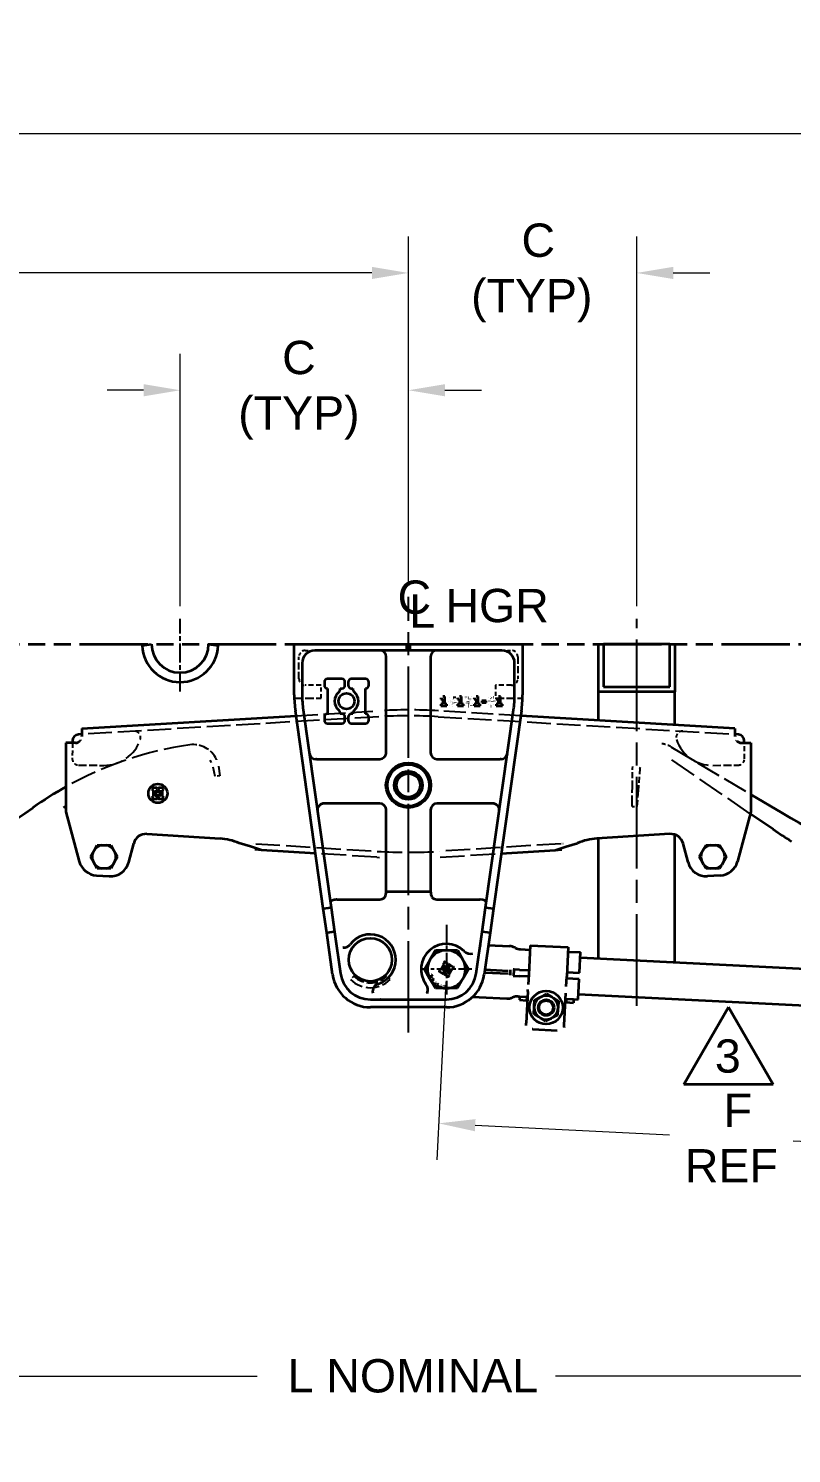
# Model space of a CAD drawing. Header units: inches. Extents: x 0 to 267, y 0 to 172.
# Drawn here: x 119.5 to 149.6, y 46.6 to 102.7 of the extents above; entities that cross this region are included whole.
import ezdxf
from ezdxf.enums import TextEntityAlignment as Align

# ---------------------------------------------------------------- set-up
doc = ezdxf.new("R2010")
doc.units = ezdxf.units.IN
doc.header["$LTSCALE"] = 8
doc.header["$MEASUREMENT"] = 0
for name, pattern in [('CHAIN', [0.7087, 0.4724, -0.0591, 0.1181, -0.0591]), ('DASHED', [0.2067, 0.1654, -0.0413]), ('DOUBLE_DASH_CHAIN', [1.2403, 0.6614, -0.0827, 0.1654, -0.0827, 0.1654, -0.0827])]:
    doc.linetypes.add(name, pattern=pattern)
for name, color, linetype, lineweight in [('Center Mark(Hutchens)', 7, 'Continuous', 25), ('Centerline(Hutchens)', 7, 'Continuous', 25), ('Dimensions(Hutchens)', 7, 'Continuous', 25), ('Hidden Edges(Hutchens)', 7, 'DASHED', 25), ('Phantom Lines(Hutchens)', 7, 'DOUBLE_DASH_CHAIN', 70), ('Sketch Geometry(Hutchens)', 7, 'Continuous', 35), ('Symbols(Hutchens)', 7, 'Continuous', 25), ('Visible Edges(Hutchens)', 7, 'Continuous', 35)]:
    doc.layers.add(name, color=color, linetype=linetype, lineweight=lineweight)
doc.styles.add('Hutchens .164', font='ARIAL.TTF')
doc.dimstyles.new('HUTCHENS STD DIM X.XX', dxfattribs={"dimscale": 8, "dimtxt": 0.164, "dimasz": 0.18, "dimexe": 0.18, "dimexo": 0.0625, "dimgap": 0.09, "dimtad": 0, "dimtih": 1, "dimtoh": 1, "dimrnd": 1e-08, "dimzin": 4, "dimdsep": 46, "dimtxsty": 'Hutchens .164', "dimcen": 0.09, "dimclrd": 211, "dimclre": 211, "dimclrt": 7, "dimadec": 0, "dimazin": 1, "dimtfac": 0.762195, "dimtofl": 0, "dimtmove": 0, "dimatfit": 3, "dimfxl": 0, "dimtolj": 1, "dimtzin": 0, "dimlwd": 9, "dimlwe": 9, "dimarcsym": 0})

# ---------------------------------------------------------------- blocks, each defined once
blk = doc.blocks.new('*D31')
at = {"layer": 'Defpoints', "color": 0, "linetype": 'Continuous'}
for p in [(104.44, 62.78), (164.437, 62.749), (164.437, 49.609)]:
    blk.add_point(p, dxfattribs=at)
at = {"layer": 'Dimensions(Hutchens)', "color": 211, "linetype": 'Continuous', "lineweight": 9}
for p, q in [((104.44, 62.28), (104.44, 48.169)), ((164.437, 62.249), (164.437, 48.169)), ((105.88, 49.609), (128.556, 49.609)), ((162.997, 49.609), (140.319, 49.609))]:
    blk.add_line(p, q, dxfattribs=at)
at = {"layer": 'Dimensions(Hutchens)', "color": 211, "linetype": 'Continuous'}
for points in [[(105.88, 49.849), (105.88, 49.369), (104.44, 49.609)], [(162.997, 49.849), (162.997, 49.369), (164.437, 49.609)]]:
    blk.add_solid(points, dxfattribs=at)
at = {"layer": 'Dimensions(Hutchens)', "color": 7, "linetype": 'Continuous', "lineweight": 9, "insert": (134.438, 49.609), "char_height": 1.312, "attachment_point": 5, "style": 'Hutchens .164'}
blk.add_mtext('\\A1; L NOMINAL', dxfattribs=at)
blk = doc.blocks.new('*D37')
at = {"layer": 'Defpoints', "color": 0, "linetype": 'Continuous'}
for p in [(134.516, 93.073), (74.516, 80.777), (134.516, 80.311)]:
    blk.add_point(p, dxfattribs=at)
at = {"layer": 'Dimensions(Hutchens)', "color": 211, "linetype": 'Continuous', "lineweight": 9}
for p, q in [((74.516, 81.277), (74.516, 94.513)), ((134.516, 80.811), (134.516, 94.513)), ((75.956, 93.073), (102.979, 93.073)), ((133.076, 93.073), (106.053, 93.073))]:
    blk.add_line(p, q, dxfattribs=at)
at = {"layer": 'Dimensions(Hutchens)', "color": 211, "linetype": 'Continuous'}
for points in [[(75.956, 93.313), (75.956, 92.833), (74.516, 93.073)], [(133.076, 93.313), (133.076, 92.833), (134.516, 93.073)]]:
    blk.add_solid(points, dxfattribs=at)
at = {"layer": 'Dimensions(Hutchens)', "color": 7, "linetype": 'Continuous', "lineweight": 9, "insert": (104.516, 93.073), "char_height": 1.312, "attachment_point": 5, "style": 'Hutchens .164'}
blk.add_mtext('\\A1; B', dxfattribs=at)
blk = doc.blocks.new('*D38')
at = {"layer": 'Defpoints', "color": 0, "linetype": 'Continuous'}
for p in [(143.516, 93.073), (134.516, 80.311), (143.516, 79.449)]:
    blk.add_point(p, dxfattribs=at)
at = {"layer": 'Dimensions(Hutchens)', "color": 211, "linetype": 'Continuous', "lineweight": 9}
for p, q in [((134.516, 80.811), (134.516, 94.513)), ((143.516, 79.949), (143.516, 94.513)), ((133.076, 93.073), (131.636, 93.073)), ((144.956, 93.073), (146.396, 93.073))]:
    blk.add_line(p, q, dxfattribs=at)
at = {"layer": 'Dimensions(Hutchens)', "color": 211, "linetype": 'Continuous'}
for points in [[(133.076, 93.313), (133.076, 92.833), (134.516, 93.073)], [(144.956, 93.313), (144.956, 92.833), (143.516, 93.073)]]:
    blk.add_solid(points, dxfattribs=at)
at = {"layer": 'Dimensions(Hutchens)', "color": 7, "linetype": 'Continuous', "lineweight": 9, "insert": (139.381, 93.073), "char_height": 1.312, "attachment_point": 5, "style": 'Hutchens .164'}
blk.add_mtext('\\A1; C\\P(TYP)', dxfattribs=at)
blk = doc.blocks.new('*D39')
at = {"layer": 'Defpoints', "color": 0, "linetype": 'Continuous'}
for p in [(189.954, 98.557), (189.954, 85.178), (18.954, 69.53)]:
    blk.add_point(p, dxfattribs=at)
at = {"layer": 'Dimensions(Hutchens)', "color": 211, "linetype": 'Continuous', "lineweight": 9}
for p, q in [((18.954, 70.03), (18.954, 99.997)), ((189.954, 85.678), (189.954, 99.997)), ((20.394, 98.557), (94.871, 98.557)), ((188.514, 98.557), (114.037, 98.557))]:
    blk.add_line(p, q, dxfattribs=at)
at = {"layer": 'Dimensions(Hutchens)', "color": 211, "linetype": 'Continuous'}
for points in [[(20.394, 98.797), (20.394, 98.317), (18.954, 98.557)], [(188.514, 98.797), (188.514, 98.317), (189.954, 98.557)]]:
    blk.add_solid(points, dxfattribs=at)
at = {"layer": 'Dimensions(Hutchens)', "color": 7, "linetype": 'Continuous', "lineweight": 9, "insert": (104.454, 98.557), "char_height": 1.312, "attachment_point": 5, "style": 'Hutchens .164'}
blk.add_mtext('\\A1; E REC CLEARANCE', dxfattribs=at)
blk = doc.blocks.new('*D41')
at = {"layer": 'Defpoints', "color": 0, "linetype": 'Continuous'}
for p in [(136.016, 65.637), (159.089, 64.482), (158.785, 58.409)]:
    blk.add_point(p, dxfattribs=at)
at = {"layer": 'Dimensions(Hutchens)', "color": 211, "linetype": 'Continuous', "lineweight": 9}
for p, q in [((135.991, 65.138), (135.64, 58.126)), ((159.064, 63.982), (158.713, 56.971)), ((137.151, 59.493), (144.81, 59.109)), ((157.347, 58.481), (149.687, 58.865))]:
    blk.add_line(p, q, dxfattribs=at)
at = {"layer": 'Dimensions(Hutchens)', "color": 211, "linetype": 'Continuous'}
for points in [[(137.163, 59.732), (137.139, 59.253), (135.712, 59.565)], [(157.359, 58.721), (157.335, 58.242), (158.785, 58.409)]]:
    blk.add_solid(points, dxfattribs=at)
at = {"layer": 'Dimensions(Hutchens)', "color": 7, "linetype": 'Continuous', "lineweight": 9, "insert": (147.249, 58.987), "char_height": 1.312, "attachment_point": 5, "style": 'Hutchens .164'}
blk.add_mtext('\\A1; F\\PREF', dxfattribs=at)
blk = doc.blocks.new('CL HGR')
at = {"layer": 'Symbols(Hutchens)', "color": 7, "char_height": 0.164, "attachment_point": 5, "style": 'Hutchens .164'}
for s, insert in [('C', (0.0294, -0.0028)), ('L', (0.068, -0.0698)), ('HGR', (0.4373, -0.044))]:
    blk.add_mtext(s, dxfattribs=dict(at, insert=insert))
blk = doc.blocks.new('FLAG')
at = {"layer": 'Sketch Geometry(Hutchens)'}
for p, q in [((-0.22, -0.1905), (0, 0.1905)), ((0, 0.1905), (0.22, -0.1905)), ((0.22, -0.1905), (-0.22, -0.1905))]:
    blk.add_line(p, q, dxfattribs=at)
at = {"layer": 'Symbols(Hutchens)', "color": 7, "style": 'Hutchens .164'}
blk.add_attdef('NO:', text='', height=0.164, dxfattribs=at).set_placement((-0.0034, -0.0497), align=Align.MIDDLE_CENTER)
blk = doc.blocks.new('*D59')
at = {"layer": 'Defpoints', "color": 0, "linetype": 'Continuous'}
for p in [(134.516, 88.451), (134.516, 80.311), (125.516, 79.449)]:
    blk.add_point(p, dxfattribs=at)
at = {"layer": 'Dimensions(Hutchens)', "color": 211, "linetype": 'Continuous', "lineweight": 9}
for p, q in [((125.516, 79.949), (125.516, 89.891)), ((134.516, 80.811), (134.516, 89.891)), ((124.076, 88.451), (122.636, 88.451)), ((135.956, 88.451), (137.396, 88.451))]:
    blk.add_line(p, q, dxfattribs=at)
at = {"layer": 'Dimensions(Hutchens)', "color": 211, "linetype": 'Continuous'}
for points in [[(124.076, 88.691), (124.076, 88.211), (125.516, 88.451)], [(135.956, 88.691), (135.956, 88.211), (134.516, 88.451)]]:
    blk.add_solid(points, dxfattribs=at)
at = {"layer": 'Dimensions(Hutchens)', "color": 7, "linetype": 'Continuous', "lineweight": 9, "insert": (130.2, 88.451), "char_height": 1.312, "attachment_point": 5, "style": 'Hutchens .164'}
blk.add_mtext('\\A1;C\\P(TYP)', dxfattribs=at)

msp = doc.modelspace()

# ---------------------------------------------------------------- linework, layer by layer
at = {"layer": 'Center Mark(Hutchens)', "linetype": 'CHAIN', "ltscale": 0.190971}
msp.add_line((136.0163, 67.3886), (136.0163, 64.637), dxfattribs=at)
at = {"layer": 'Center Mark(Hutchens)', "linetype": 'CHAIN', "ltscale": 0.138781}
msp.add_line((137.0163, 65.637), (135.0163, 65.637), dxfattribs=at)
at = {"layer": 'Centerline(Hutchens)', "linetype": 'CHAIN', "ltscale": 0.954115}
for p, q in [((134.5163, 63.1423), (134.5163, 80.3113)), ((143.5163, 64.1995), (143.5163, 79.4495))]:
    msp.add_line(p, q, dxfattribs=at)
at = {"layer": 'Centerline(Hutchens)', "linetype": 'CHAIN', "ltscale": 0.199116}
msp.add_line((125.5163, 76.5806), (125.5163, 79.4495), dxfattribs=at)
at = {"layer": 'Hidden Edges(Hutchens)', "ltscale": 0.089183}
for p, q in [((130.4538, 78.1995), (130.8288, 78.1995)), ((138.2038, 78.1995), (138.5788, 78.1995))]:
    msp.add_line(p, q, dxfattribs=at)
at = {"layer": 'Hidden Edges(Hutchens)', "ltscale": 0.208226}
for p, q in [((130.2038, 77.0745), (130.2038, 77.9495)), ((138.8288, 77.9495), (138.8288, 77.0745))]:
    msp.add_line(p, q, dxfattribs=at)
at = {"layer": 'Hidden Edges(Hutchens)', "ltscale": 0.148704}
for p, q in [((131.0788, 76.8245), (130.4538, 76.8245)), ((138.5788, 76.8245), (137.9538, 76.8245))]:
    msp.add_line(p, q, dxfattribs=at)
at = {"layer": 'Hidden Edges(Hutchens)', "ltscale": 0.118944}
for p, q in [((131.0788, 76.3245), (131.0788, 76.8245)), ((137.9538, 76.8245), (137.9538, 76.3245))]:
    msp.add_line(p, q, dxfattribs=at)
at = {"layer": 'Hidden Edges(Hutchens)', "ltscale": 0.252454}
for p, q in [((130.0181, 76.3245), (131.0788, 76.3245)), ((137.9538, 76.3245), (139.0146, 76.3245))]:
    msp.add_line(p, q, dxfattribs=at)
at = {"layer": 'Hidden Edges(Hutchens)', "ltscale": 0.65508}
for p, q in [((130.0877, 75.6281), (133.3317, 75.8206)), ((138.945, 75.6281), (135.7009, 75.8206))]:
    msp.add_line(p, q, dxfattribs=at)
at = {"layer": 'Hidden Edges(Hutchens)', "ltscale": 0.70821}
for p, q in [((133.3455, 75.589), (121.6551, 74.8954)), ((135.6872, 75.589), (147.3776, 74.8954))]:
    msp.add_line(p, q, dxfattribs=at)
at = {"layer": 'Hidden Edges(Hutchens)', "ltscale": 0.055136}
for p, q in [((121.6413, 75.127), (121.6551, 74.8954)), ((147.3913, 75.127), (147.3776, 74.8954))]:
    msp.add_line(p, q, dxfattribs=at)
at = {"layer": 'Hidden Edges(Hutchens)', "ltscale": 0.00118}
for p, q in [((121.6551, 74.8954), (121.6551, 74.8953)), ((147.3776, 74.8954), (147.3776, 74.8953))]:
    msp.add_line(p, q, dxfattribs=at)
at = {"layer": 'Hidden Edges(Hutchens)', "ltscale": 0.148443}
for p, q in [((121.2729, 74.557), (121.2663, 73.9331)), ((147.7663, 73.9331), (147.7598, 74.557))]:
    msp.add_line(p, q, dxfattribs=at)
at = {"layer": 'Hidden Edges(Hutchens)', "ltscale": 0.738316}
msp.add_line((144.8675, 74.3969), (148.0163, 72.5262), dxfattribs=at)
at = {"layer": 'Hidden Edges(Hutchens)', "ltscale": 0.237987}
for p, q in [((121.5137, 73.6805), (122.5136, 73.6699)), ((146.5191, 73.6699), (147.519, 73.6805))]:
    msp.add_line(p, q, dxfattribs=at)
at = {"layer": 'Hidden Edges(Hutchens)', "ltscale": 0.001489}
msp.add_line((126.8173, 73.6012), (126.8163, 73.605), dxfattribs=at)
at = {"layer": 'Hidden Edges(Hutchens)', "ltscale": 0.298367}
msp.add_line((126.8953, 73.2285), (126.8173, 73.6012), dxfattribs=at)
at = {"layer": 'Hidden Edges(Hutchens)', "ltscale": 0.299877}
msp.add_line((127.0292, 73.6354), (127.0834, 73.2553), dxfattribs=at)
at = {"layer": 'Hidden Edges(Hutchens)', "ltscale": 0.811516}
msp.add_line((147.9957, 71.7675), (144.6742, 74.0421), dxfattribs=at)
at = {"layer": 'Hidden Edges(Hutchens)', "ltscale": 0.045142}
msp.add_line((127.0834, 73.2553), (126.8953, 73.2285), dxfattribs=at)
at = {"layer": 'Hidden Edges(Hutchens)', "ltscale": 0.174616}
msp.add_line((143.3454, 72.8368), (143.3568, 73.5532), dxfattribs=at)
at = {"layer": 'Hidden Edges(Hutchens)', "ltscale": 0.174961}
msp.add_line((143.6438, 73.5486), (143.586, 72.833), dxfattribs=at)
at = {"layer": 'Hidden Edges(Hutchens)'}
msp.add_line((143.6438, 73.5486), (143.6438, 73.5486), dxfattribs=at)
at = {"layer": 'Hidden Edges(Hutchens)', "ltscale": 0.321944}
msp.add_line((143.3329, 72.0533), (143.3454, 72.8368), dxfattribs=at)
at = {"layer": 'Hidden Edges(Hutchens)', "ltscale": 0.322228}
msp.add_line((143.586, 72.833), (143.5229, 72.0503), dxfattribs=at)
at = {"layer": 'Hidden Edges(Hutchens)', "ltscale": 0.045137}
msp.add_line((143.3329, 72.0533), (143.5229, 72.0503), dxfattribs=at)
at = {"layer": 'Hidden Edges(Hutchens)', "ltscale": 0.725128}
for p, q in [((128.4963, 70.5817), (133.2832, 70.2825)), ((140.5364, 70.5817), (135.7494, 70.2825))]:
    msp.add_line(p, q, dxfattribs=at)
at = {"layer": 'Hidden Edges(Hutchens)', "ltscale": 0.731121}
for p, q in [((133.2688, 70.0509), (130.8555, 70.2018)), ((135.7639, 70.0509), (138.1772, 70.2018))]:
    msp.add_line(p, q, dxfattribs=at)
at = {"layer": 'Hidden Edges(Hutchens)', "ltscale": 0.044541}
for p, q in [((132.37, 65.3656), (132.2374, 65.2331)), ((133.7953, 65.2331), (133.6627, 65.3656))]:
    msp.add_line(p, q, dxfattribs=at)
at = {"layer": 'Hidden Edges(Hutchens)', "ltscale": 0.769791, "flags": 128}
msp.add_lwpolyline([(126.7502, 73.7887), (126.6983, 73.8757)], dxfattribs=at)
at = {"layer": 'Hidden Edges(Hutchens)', "ltscale": 0.089693, "flags": 128}
msp.add_lwpolyline([(126.7502, 73.7887), (126.7533, 73.7827)], dxfattribs=at)
at = {"layer": 'Hidden Edges(Hutchens)', "ltscale": 0.101731, "flags": 128}
msp.add_lwpolyline([(126.9502, 73.904), (126.9554, 73.8924)], dxfattribs=at)
at = {"layer": 'Hidden Edges(Hutchens)', "ltscale": 0.401905, "flags": 128}
msp.add_lwpolyline([(143.3568, 73.5532), (143.3603, 73.6217)], dxfattribs=at)
at = {"layer": 'Hidden Edges(Hutchens)', "ltscale": 0.31875, "flags": 128}
msp.add_lwpolyline([(143.6438, 73.5486), (143.6603, 73.5995)], dxfattribs=at)
at = {"layer": 'Hidden Edges(Hutchens)', "ltscale": 0.145222, "flags": 128}
for points in [[(127.8468, 70.6067), (127.8573, 70.6022)], [(141.1859, 70.6067), (141.1754, 70.6022)]]:
    msp.add_lwpolyline(points, dxfattribs=at)
at = {"layer": 'Hidden Edges(Hutchens)', "ltscale": 0.026705, "flags": 128}
for points in [[(128.4212, 70.5785), (128.4251, 70.5788)], [(140.6115, 70.5785), (140.6076, 70.5788)]]:
    msp.add_lwpolyline(points, dxfattribs=at)
at = {"layer": 'Hidden Edges(Hutchens)', "ltscale": 0.754944, "flags": 128}
msp.add_lwpolyline([(133.2688, 70.0509), (133.3728, 70.0447)], dxfattribs=at)
at = {"layer": 'Hidden Edges(Hutchens)', "ltscale": 0.093397}
for centre, start, end in [((130.4538, 77.9495), 90, 180), ((138.5788, 77.9495), 0, 90), ((130.4538, 77.0745), 180, 270), ((138.5788, 77.0745), 270, 0), ((121.5163, 73.9305), 179.3956, 269.3956), ((147.5164, 73.9305), 270.6044, 0.6044)]:
    msp.add_arc(centre, 0.25, start, end, dxfattribs=at)
at = {"layer": 'Hidden Edges(Hutchens)', "ltscale": 0.716793}
msp.add_arc((134.5163, 55.8557), 20, 86.6044, 93.3956, dxfattribs=at)
at = {"layer": 'Hidden Edges(Hutchens)', "ltscale": 0.708478}
msp.add_arc((134.5163, 55.8557), 19.768, 86.6044, 93.3956, dxfattribs=at)
at = {"layer": 'Hidden Edges(Hutchens)', "ltscale": 0.568412}
for centre, start, end in [((122.5295, 75.1699), 269.3956, 341.20073), ((146.5032, 75.1699), 198.79927, 270.6044)]:
    msp.add_arc(centre, 1.5, start, end, dxfattribs=at)
at = {"layer": 'Hidden Edges(Hutchens)', "ltscale": 0.116454}
for centre, start, end in [((123.7128, 74.767), 341.20073, 93.3956), ((145.3199, 74.767), 86.6044, 198.79927)]:
    msp.add_arc(centre, 0.25, start, end, dxfattribs=at)
at = {"layer": 'Hidden Edges(Hutchens)', "ltscale": 0.783734}
msp.add_arc((127.8808, 60.591), 14.03, 98.12262, 119.29277, dxfattribs=at)
at = {"layer": 'Hidden Edges(Hutchens)', "ltscale": 0.306081}
msp.add_arc((126.0398, 73.4903), 1, 24.43973, 98.12233, dxfattribs=at)
at = {"layer": 'Hidden Edges(Hutchens)', "ltscale": 0.105451}
msp.add_arc((144.3567, 73.5372), 1, 59.28439, 84.68523, dxfattribs=at)
at = {"layer": 'Hidden Edges(Hutchens)', "ltscale": 0.746187}
msp.add_arc((134.5163, 90.012), 19.768, 266.42367, 273.57633, dxfattribs=at)
at = {"layer": 'Hidden Edges(Hutchens)', "ltscale": 0.411869}
msp.add_arc((133.0163, 66.012), 1.1016, 225, 315, dxfattribs=at)
at = {"layer": 'Hidden Edges(Hutchens)', "ltscale": 0.341747}
msp.add_arc((133.0163, 66.012), 0.9141, 225, 315, dxfattribs=at)
at = {"layer": 'Phantom Lines(Hutchens)', "lineweight": 35, "ltscale": 0.510024}
msp.add_line((15.2761, 78.4495), (197.4599, 78.4495), dxfattribs=at)
at = {"layer": 'Visible Edges(Hutchens)'}
for p, q in [((124.0175, 78.3903), (124.3913, 78.4495)), ((126.6413, 78.4495), (127.0152, 78.3903)), ((130.0163, 78.4495), (134.4538, 78.4495)), ((130.0163, 76.4495), (130.0163, 78.4495)), ((134.4538, 78.1995), (130.8288, 78.1995)), ((134.4538, 78.1995), (134.4538, 78.4495)), ((134.4538, 78.4495), (134.5788, 78.4495)), ((134.5163, 78.387), (134.4538, 78.4495)), ((134.5163, 78.1995), (134.4538, 78.1995)), ((134.5788, 78.4495), (134.5163, 78.387)), ((134.5163, 78.387), (134.5163, 78.1995)), ((134.5788, 78.1995), (134.5163, 78.1995)), ((134.5788, 78.4495), (139.0163, 78.4495)), ((134.5788, 78.4495), (134.5788, 78.1995)), ((138.2038, 78.1995), (134.5788, 78.1995)), ((139.0163, 78.4495), (139.0163, 76.4495)), ((142.0163, 78.4495), (142.2038, 78.4495)), ((142.0163, 76.5745), (142.0163, 78.4495)), ((142.2038, 78.4495), (142.2038, 76.762)), ((144.8288, 78.4495), (142.2038, 78.4495)), ((144.8288, 76.762), (144.8288, 78.4495)), ((144.8288, 78.4495), (145.0163, 78.4495)), ((145.0163, 78.4495), (145.0163, 76.5745)), ((130.3288, 77.6995), (130.3288, 76.4495)), ((133.6413, 74.1682), (133.6413, 77.9495)), ((135.3913, 77.9495), (135.3913, 74.1682)), ((138.7038, 76.4495), (138.7038, 77.6995)), ((131.2038, 76.9495), (131.2038, 76.8245)), ((131.8913, 77.0745), (131.3288, 77.0745)), ((132.0163, 76.8245), (132.0163, 76.9495)), ((132.1413, 76.9495), (132.1413, 76.8245)), ((132.8288, 77.0745), (132.2663, 77.0745)), ((132.9538, 76.8245), (132.9538, 76.9495)), ((131.3288, 76.6995), (131.3288, 75.6995)), ((131.8288, 76.6598), (131.8288, 76.6995)), ((131.8288, 76.6995), (131.8913, 76.6995)), ((132.2663, 76.6995), (132.3288, 76.6995)), ((132.3288, 76.6995), (132.3288, 76.6598)), ((132.8288, 75.6995), (132.8288, 76.6995)), ((135.9596, 76.388), (135.8775, 76.388)), ((135.9596, 76.0775), (135.9596, 76.388)), ((136.3482, 76.3142), (136.3482, 76.3877)), ((136.6166, 76.388), (136.5345, 76.388)), ((136.6166, 76.0775), (136.6166, 76.388)), ((137.2736, 76.388), (137.1915, 76.388)), ((137.2736, 76.0775), (137.2736, 76.388)), ((138.153, 76.388), (138.071, 76.388)), ((138.153, 76.0775), (138.153, 76.388)), ((145.0163, 76.5745), (142.0163, 76.5745)), ((142.0163, 75.4459), (142.0163, 76.5745)), ((142.2038, 76.762), (144.8288, 76.762)), ((145.0163, 75.2679), (145.0163, 76.5745)), ((131.1633, 68.0266), (130.0607, 75.819)), ((130.3701, 75.8628), (131.4727, 68.0703)), ((135.7891, 76.337), (135.7891, 76.2759)), ((135.7891, 76.2759), (135.8681, 76.2759)), ((135.7891, 76.0775), (135.7891, 76.0121)), ((135.8681, 76.0775), (135.7891, 76.0775)), ((135.7891, 76.0121), (136.0367, 76.0121)), ((135.8681, 76.2759), (135.8681, 76.0775)), ((136.0367, 76.0775), (135.9596, 76.0775)), ((136.0367, 76.0121), (136.0367, 76.0775)), ((136.3415, 76.3142), (136.3482, 76.3142)), ((136.4461, 76.337), (136.4461, 76.2759)), ((136.4461, 76.2759), (136.5251, 76.2759)), ((136.4461, 76.0775), (136.4461, 76.0121)), ((136.5251, 76.0775), (136.4461, 76.0775)), ((136.4461, 76.0121), (136.6937, 76.0121)), ((136.5251, 76.2759), (136.5251, 76.0775)), ((136.6937, 76.0775), (136.6166, 76.0775)), ((136.6937, 76.0121), (136.6937, 76.0775)), ((136.8104, 76.2042), (136.8104, 76.2027)), ((136.9654, 76.2151), (136.9654, 76.2163)), ((137.1031, 76.337), (137.1031, 76.2759)), ((137.1031, 76.2759), (137.1821, 76.2759)), ((137.1031, 76.0775), (137.1031, 76.0121)), ((137.1821, 76.0775), (137.1031, 76.0775)), ((137.1031, 76.0121), (137.3508, 76.0121)), ((137.1821, 76.2759), (137.1821, 76.0775)), ((137.3508, 76.0775), (137.2736, 76.0775)), ((137.3508, 76.0121), (137.3508, 76.0775)), ((137.41, 76.2127), (137.41, 76.1428)), ((137.5769, 76.2127), (137.41, 76.2127)), ((137.41, 76.1428), (137.5769, 76.1428)), ((137.56, 68.0703), (138.6625, 75.8628)), ((137.5769, 76.1428), (137.5769, 76.2127)), ((138.972, 75.819), (137.8694, 68.0266)), ((137.9825, 76.337), (137.9825, 76.2759)), ((137.9825, 76.2759), (138.0616, 76.2759)), ((137.9825, 76.0775), (137.9825, 76.0121)), ((138.0616, 76.0775), (137.9825, 76.0775)), ((137.9825, 76.0121), (138.2302, 76.0121)), ((138.0616, 76.2759), (138.0616, 76.0775)), ((138.2302, 76.0775), (138.153, 76.0775)), ((138.2302, 76.0121), (138.2302, 76.0775)), ((121.6413, 75.127), (130.0877, 75.6281)), ((131.2038, 75.5745), (131.2038, 75.4495)), ((131.3288, 75.3245), (131.8913, 75.3245)), ((131.8288, 75.6995), (131.8288, 75.7391)), ((131.8913, 75.6995), (131.8288, 75.6995)), ((132.0163, 75.4495), (132.0163, 75.5745)), ((132.1413, 75.5745), (132.1413, 75.4495)), ((132.3288, 75.6995), (132.2663, 75.6995)), ((132.2663, 75.3245), (132.8288, 75.3245)), ((132.3288, 75.7391), (132.3288, 75.6995)), ((132.9538, 75.4495), (132.9538, 75.5745)), ((147.3913, 75.127), (138.945, 75.6281)), ((121.6362, 74.8943), (121.509, 74.8867)), ((121.6323, 74.8148), (121.6324, 74.8152)), ((121.6413, 75.127), (121.6413, 74.807)), ((147.3913, 75.127), (147.3913, 74.807)), ((147.5237, 74.8867), (147.3965, 74.8943)), ((147.4003, 74.8152), (147.4003, 74.8148)), ((121.3913, 74.557), (121.0163, 74.557)), ((121.0163, 74.557), (121.0163, 71.8445)), ((121.2738, 74.6398), (121.2729, 74.557)), ((147.6413, 74.557), (148.0163, 74.557)), ((147.7598, 74.557), (147.7589, 74.6398)), ((148.0163, 74.557), (148.0163, 71.8445)), ((130.8978, 73.9182), (130.8624, 73.9182)), ((130.8978, 73.9182), (133.3913, 73.9182)), ((135.6413, 73.9182), (138.1349, 73.9182)), ((138.1703, 73.9182), (138.1349, 73.9182)), ((124.4226, 72.7545), (124.4226, 72.7232)), ((124.5945, 72.7857), (124.4538, 72.7857)), ((124.4538, 72.692), (124.4586, 72.692)), ((124.4586, 72.442), (124.4538, 72.442)), ((124.4586, 72.692), (124.4586, 72.442)), ((124.5836, 72.692), (124.5945, 72.692)), ((124.5836, 72.6855), (124.5836, 72.692)), ((124.5836, 72.442), (124.5836, 72.4484)), ((124.5945, 72.442), (124.5836, 72.442)), ((124.6257, 72.7232), (124.6257, 72.7545)), ((124.657, 72.7545), (124.657, 72.7232)), ((124.8288, 72.7857), (124.6882, 72.7857)), ((124.6882, 72.692), (124.6991, 72.692)), ((124.6991, 72.442), (124.6882, 72.442)), ((124.6991, 72.692), (124.6991, 72.6855)), ((124.6991, 72.4484), (124.6991, 72.442)), ((124.8241, 72.442), (124.8241, 72.692)), ((124.8241, 72.692), (124.8288, 72.692)), ((124.8288, 72.442), (124.8241, 72.442)), ((124.8601, 72.7232), (124.8601, 72.7545)), ((148.0163, 72.5262), (149.2693, 71.7818)), ((124.4226, 72.4107), (124.4226, 72.3795)), ((124.4538, 72.3482), (124.5945, 72.3482)), ((124.6257, 72.3795), (124.6257, 72.4107)), ((124.657, 72.4107), (124.657, 72.3795)), ((124.6882, 72.3482), (124.8288, 72.3482)), ((124.8601, 72.3795), (124.8601, 72.4107)), ((133.3913, 72.1682), (131.1808, 72.1682)), ((133.6413, 68.7057), (133.6413, 71.9182)), ((135.3913, 71.9182), (135.3913, 68.7057)), ((137.8519, 72.1682), (135.6413, 72.1682)), ((121.0163, 71.8445), (121.5419, 69.8831)), ((148.0163, 71.8445), (147.4908, 69.8831)), ((148.8949, 71.1517), (147.9957, 71.7675)), ((124.2045, 70.9681), (127.093, 70.7876)), ((144.8281, 70.9681), (141.9397, 70.7876)), ((142.0163, 66.0575), (142.0163, 70.7924)), ((145.0163, 65.9073), (145.0163, 70.9438)), ((121.984, 70.067), (122.0713, 70.2182)), ((122.0713, 70.2182), (122.1629, 70.3768)), ((122.1629, 70.3768), (122.2502, 70.528)), ((122.2502, 70.528), (122.4248, 70.528)), ((122.4248, 70.528), (122.6079, 70.528)), ((122.6079, 70.528), (122.7825, 70.528)), ((122.7825, 70.528), (122.8698, 70.3768)), ((122.8698, 70.3768), (122.9613, 70.2182)), ((122.9613, 70.2182), (123.0487, 70.067)), ((123.4908, 69.8536), (123.6904, 70.5985)), ((128.2928, 70.4695), (127.8468, 70.6067)), ((128.7313, 70.3345), (128.2928, 70.4695)), ((128.7313, 70.3345), (128.4818, 70.3501)), ((130.8555, 70.2018), (128.7313, 70.3345)), ((138.1772, 70.2018), (140.3013, 70.3345)), ((140.3013, 70.3345), (140.7399, 70.4695)), ((140.3013, 70.3345), (140.5509, 70.3501)), ((140.7399, 70.4695), (141.1859, 70.6067)), ((145.5419, 69.8536), (145.3423, 70.5985)), ((145.984, 70.067), (146.0713, 70.2182)), ((146.0713, 70.2182), (146.1629, 70.3768)), ((146.1629, 70.3768), (146.2502, 70.528)), ((146.2502, 70.528), (146.4248, 70.528)), ((146.4248, 70.528), (146.6079, 70.528)), ((146.6079, 70.528), (146.7825, 70.528)), ((146.7825, 70.528), (146.8698, 70.3768)), ((146.8698, 70.3768), (146.9613, 70.2182)), ((146.9613, 70.2182), (147.0487, 70.067)), ((122.0713, 69.9158), (121.984, 70.067)), ((122.1629, 69.7572), (122.0713, 69.9158)), ((122.2502, 69.606), (122.1629, 69.7572)), ((122.8698, 69.7572), (122.7825, 69.606)), ((122.9613, 69.9158), (122.8698, 69.7572)), ((123.0487, 70.067), (122.9613, 69.9158)), ((146.0713, 69.9158), (145.984, 70.067)), ((146.1629, 69.7572), (146.0713, 69.9158)), ((146.2502, 69.606), (146.1629, 69.7572)), ((146.8698, 69.7572), (146.7825, 69.606)), ((146.9613, 69.9158), (146.8698, 69.7572)), ((147.0487, 70.067), (146.9613, 69.9158)), ((122.2222, 69.3285), (122.7222, 69.299)), ((122.4248, 69.606), (122.2502, 69.606)), ((122.6079, 69.606), (122.4248, 69.606)), ((122.7825, 69.606), (122.6079, 69.606)), ((146.4248, 69.606), (146.2502, 69.606)), ((146.8105, 69.3285), (146.3105, 69.299)), ((146.6079, 69.606), (146.4248, 69.606)), ((146.7825, 69.606), (146.6079, 69.606)), ((133.6413, 68.7057), (135.3913, 68.7057)), ((131.1633, 68.0266), (131.4727, 68.0703)), ((131.2986, 67.0703), (131.1633, 68.0266)), ((131.4727, 68.0703), (131.608, 67.1141)), ((131.6983, 68.387), (133.3913, 68.387)), ((135.6413, 68.387), (137.3343, 68.387)), ((137.4247, 67.1141), (137.56, 68.0703)), ((137.56, 68.0703), (137.8694, 68.0266)), ((137.8694, 68.0266), (137.7341, 67.0703)), ((131.608, 67.1141), (131.2986, 67.0703)), ((131.5311, 65.4268), (131.2986, 67.0703)), ((131.608, 67.1141), (131.8406, 65.4706)), ((137.1921, 65.4706), (137.4247, 67.1141)), ((137.7341, 67.0703), (137.4247, 67.1141)), ((137.7341, 67.0703), (137.5016, 65.4268)), ((135.3668, 66.012), (135.5833, 66.387)), ((135.5833, 66.387), (136.0163, 66.387)), ((136.0163, 66.387), (136.4494, 66.387)), ((136.4494, 66.387), (136.6659, 66.012)), ((137.6659, 66.5887), (138.5024, 66.5468)), ((138.7295, 66.4797), (138.7112, 66.4894)), ((138.9383, 66.4224), (139.3088, 66.4038)), ((139.3175, 66.5766), (139.2602, 65.4339)), ((139.3175, 66.5766), (140.8156, 66.5016)), ((140.8156, 66.5016), (140.7584, 65.3589)), ((140.8069, 66.3288), (141.3063, 66.3038)), ((141.266, 65.4993), (141.3063, 66.3038)), ((135.1503, 65.637), (135.3668, 66.012)), ((135.921, 65.8373), (135.7952, 65.6195)), ((135.9207, 65.9087), (135.9054, 65.8823)), ((135.9168, 65.8396), (135.921, 65.8373)), ((136.0851, 65.8499), (135.9633, 65.9202)), ((136.0172, 65.754), (136.0292, 65.7748)), ((136.0292, 65.7748), (136.0386, 65.7693)), ((136.0813, 65.7808), (136.0966, 65.8072)), ((136.1236, 65.7915), (136.1084, 65.7651)), ((136.1292, 65.717), (136.1172, 65.6962)), ((136.1198, 65.7224), (136.1292, 65.717)), ((136.2881, 65.7327), (136.1663, 65.803)), ((136.6659, 66.012), (136.8824, 65.637)), ((141.2958, 66.0936), (153.8816, 65.4634)), ((135.3668, 65.262), (135.1503, 65.637)), ((135.4426, 65.3612), (135.3235, 65.3557)), ((135.3235, 65.3557), (135.332, 65.3409)), ((135.332, 65.3409), (135.4463, 65.347)), ((135.5833, 64.887), (135.3668, 65.262)), ((135.4187, 65.207), (135.4093, 65.1991)), ((135.4093, 65.1991), (135.447, 65.1543)), ((135.4238, 65.4219), (135.4116, 65.4148)), ((135.4116, 65.4148), (135.4426, 65.3612)), ((135.4327, 65.1903), (135.4187, 65.207)), ((135.4619, 65.356), (135.4238, 65.4219)), ((135.4943, 65.242), (135.4327, 65.1903)), ((135.4427, 65.1785), (135.5255, 65.248)), ((135.4564, 65.1621), (135.4427, 65.1785)), ((135.4463, 65.347), (135.4619, 65.356)), ((135.447, 65.1543), (135.4564, 65.1621)), ((135.4888, 65.2657), (135.4803, 65.2587)), ((135.4803, 65.2587), (135.4943, 65.242)), ((135.5255, 65.248), (135.5175, 65.2575)), ((135.7484, 65.6104), (135.7332, 65.584)), ((135.7446, 65.5413), (135.8664, 65.471)), ((135.7952, 65.6195), (135.7911, 65.6218)), ((135.9035, 65.557), (135.9155, 65.5777)), ((135.9129, 65.5515), (135.9035, 65.557)), ((135.9091, 65.4824), (135.9243, 65.5088)), ((135.9514, 65.4932), (135.9361, 65.4668)), ((135.9476, 65.4241), (136.0693, 65.3538)), ((136.0035, 65.4992), (135.9941, 65.5046)), ((136.0155, 65.52), (136.0035, 65.4992)), ((136.1117, 65.4367), (136.2375, 65.6545)), ((136.1158, 65.4343), (136.1117, 65.4367)), ((136.112, 65.3652), (136.1273, 65.3916)), ((136.2375, 65.6545), (136.2416, 65.6521)), ((136.2843, 65.6636), (136.2995, 65.69)), ((136.6659, 65.262), (136.4494, 64.887)), ((136.8824, 65.637), (136.6659, 65.262)), ((138.4477, 65.4527), (137.5118, 65.4995)), ((137.5294, 65.6238), (138.4539, 65.5775)), ((138.5367, 65.4033), (138.5474, 65.6177)), ((138.647, 65.3801), (138.6556, 65.3797)), ((138.6744, 65.3787), (138.6556, 65.3797)), ((138.6681, 65.6294), (138.6595, 65.6298)), ((138.6731, 65.6291), (138.6606, 65.3794)), ((138.6682, 65.6294), (138.6869, 65.6284)), ((138.6744, 65.3787), (138.8855, 65.3682)), ((138.898, 65.6179), (138.6869, 65.6284)), ((139.256, 65.3496), (138.8855, 65.3682)), ((138.898, 65.6179), (139.2685, 65.5993)), ((139.2599, 65.4264), (139.2405, 65.0387)), ((139.2602, 65.4339), (139.2599, 65.4264)), ((140.7386, 64.9637), (140.758, 65.3514)), ((141.2535, 65.2496), (140.7542, 65.2746)), ((140.7584, 65.3589), (140.758, 65.3514)), ((140.7667, 65.5243), (141.266, 65.4993)), ((141.2132, 64.4451), (141.2535, 65.2496)), ((135.5458, 65.077), (135.5369, 65.0644)), ((135.5464, 65.0766), (135.5458, 65.077)), ((136.0163, 64.887), (135.5833, 64.887)), ((135.6647, 65.0591), (135.6574, 65.0465)), ((135.6574, 65.0465), (135.6967, 65.0238)), ((135.704, 65.0364), (135.6647, 65.0591)), ((135.6967, 65.0238), (135.704, 65.0364)), ((135.9084, 64.9185), (135.9054, 64.9017)), ((135.9054, 64.9017), (135.9783, 64.8889)), ((135.9807, 64.9026), (135.9227, 64.9128)), ((135.928, 65.0149), (135.925, 64.998)), ((135.925, 64.998), (135.9258, 64.9979)), ((135.9783, 64.8889), (135.9807, 64.9026)), ((136.4494, 64.887), (136.0163, 64.887)), ((139.2268, 64.7656), (139.164, 63.5116)), ((139.7511, 64.5534), (139.9728, 64.667)), ((139.9728, 64.667), (140.182, 64.5318)), ((140.6621, 63.4366), (140.7249, 64.6905)), ((141.2238, 64.6554), (153.8096, 64.0252)), ((133.0163, 64.4495), (136.0163, 64.4495)), ((136.0163, 64.137), (133.0163, 64.137)), ((137.0509, 64.5509), (137.307, 64.5381)), ((137.307, 64.5381), (138.3991, 64.4834)), ((138.6318, 64.5274), (138.6126, 64.5196)), ((138.8452, 64.5637), (138.9039, 64.5607)), ((138.9039, 64.5607), (138.8971, 64.4259)), ((138.8971, 64.4259), (139.178, 64.4118)), ((138.9039, 64.5607), (139.1848, 64.5467)), ((139.1848, 64.5467), (139.178, 64.4118)), ((139.178, 64.4118), (139.209, 64.4103)), ((139.2157, 64.5451), (139.1848, 64.5467)), ((139.4638, 63.8791), (139.4762, 64.1279)), ((139.4762, 64.1279), (139.4784, 64.1712)), ((139.4784, 64.1712), (139.4908, 64.42)), ((139.4908, 64.42), (139.7125, 64.5336)), ((139.7125, 64.5336), (139.7511, 64.5534)), ((140.182, 64.5318), (140.2184, 64.5083)), ((140.2184, 64.5083), (140.4277, 64.3731)), ((140.413, 64.081), (140.4006, 63.8322)), ((140.4152, 64.1243), (140.413, 64.081)), ((140.4277, 64.3731), (140.4152, 64.1243)), ((140.7071, 64.3353), (140.7074, 64.3353)), ((140.7074, 64.3353), (140.7386, 64.3337)), ((140.7139, 64.4701), (140.7141, 64.4701)), ((140.7453, 64.4685), (140.7141, 64.4701)), ((140.7453, 64.4685), (140.7386, 64.3337)), ((140.7386, 64.3337), (141.0195, 64.3197)), ((140.7453, 64.4685), (141.0262, 64.4545)), ((141.0262, 64.4545), (141.0195, 64.3197)), ((141.0262, 64.4545), (141.2132, 64.4451)), ((139.1597, 63.4254), (139.164, 63.5116)), ((139.673, 63.7439), (139.4638, 63.8791)), ((139.7094, 63.7204), (139.673, 63.7439)), ((139.9186, 63.5852), (139.7094, 63.7204)), ((140.1403, 63.6988), (139.9186, 63.5852)), ((140.1789, 63.7186), (140.1403, 63.6988)), ((140.4006, 63.8322), (140.1789, 63.7186)), ((139.4193, 63.2764), (140.3846, 63.228)), ((140.6578, 63.3504), (140.6621, 63.4366))]:
    msp.add_line(p, q, dxfattribs=at)
at = {"layer": 'Visible Edges(Hutchens)', "flags": 128}
for points in [[(135.8775, 76.388), (135.8774, 76.3864)], [(136.2859, 76.3941), (136.2767, 76.394)], [(136.3482, 76.3877), (136.3471, 76.388)], [(136.5345, 76.388), (136.5344, 76.3864)], [(136.7873, 76.3656), (136.7839, 76.3627)], [(136.8901, 76.3956), (136.8831, 76.3955)], [(136.9931, 76.3686), (136.9905, 76.3704)], [(137.1915, 76.388), (137.1914, 76.3864)], [(137.7692, 76.3947), (137.7619, 76.3946)], [(138.071, 76.388), (138.0708, 76.3864)], [(135.8511, 76.3464), (135.8495, 76.3457)], [(136.093, 76.1793), (136.093, 76.1746)], [(136.1382, 76.3346), (136.1349, 76.3303)], [(136.137, 76.0416), (136.1399, 76.0388)], [(136.1863, 76.165), (136.1863, 76.1659)], [(136.1869, 76.1878), (136.1885, 76.1884)], [(136.1872, 76.2361), (136.1887, 76.2457)], [(136.2063, 76.0832), (136.2031, 76.0874)], [(136.2267, 76.1966), (136.2294, 76.1966)], [(136.2388, 76.068), (136.2378, 76.0681)], [(136.2391, 76.0042), (136.2467, 76.0044)], [(136.2677, 76.2619), (136.2652, 76.2619)], [(136.268, 76.1841), (136.27, 76.1823)], [(136.2701, 76.0832), (136.2697, 76.0827)], [(136.285, 76.3257), (136.2902, 76.3257)], [(136.2853, 76.1352), (136.2852, 76.1274)], [(136.3373, 76.2407), (136.3352, 76.2422)], [(136.3798, 76.1398), (136.3798, 76.1432)], [(136.5081, 76.3464), (136.5066, 76.3457)], [(136.7412, 76.1133), (136.7412, 76.1104)], [(136.7512, 76.2944), (136.7515, 76.2858)], [(136.7761, 76.0355), (136.7789, 76.0333)], [(136.8104, 76.2027), (136.8058, 76.2006)], [(136.8329, 76.1252), (136.8332, 76.1311)], [(136.8442, 76.296), (136.8442, 76.2982)], [(136.8582, 76.1814), (136.8626, 76.1795)], [(136.8755, 76.2549), (136.8734, 76.256)], [(136.8934, 76.0677), (136.8883, 76.0679)], [(136.8892, 76.0033), (136.8976, 76.0034)], [(136.8901, 76.3318), (136.8945, 76.3317)], [(136.9037, 76.1629), (136.9059, 76.1618)], [(136.918, 76.2376), (136.9118, 76.24)], [(136.9271, 76.0775), (136.9247, 76.076)], [(136.9369, 76.2899), (136.9367, 76.2849)], [(136.9451, 76.1124), (136.945, 76.109)], [(136.9654, 76.2163), (136.9712, 76.2192)], [(136.9989, 76.0355), (137.0017, 76.0379)], [(137.0283, 76.3008), (137.0282, 76.3056)], [(137.0381, 76.1164), (137.0378, 76.1247)], [(137.1651, 76.3464), (137.1636, 76.3457)], [(137.6246, 76.1996), (137.6246, 76.1945)], [(137.6577, 76.3455), (137.655, 76.3414)], [(137.6574, 76.0541), (137.6605, 76.0498)], [(137.7191, 76.1993), (137.7191, 76.2104)], [(137.7692, 76.0735), (137.7624, 76.074)], [(137.7692, 76.3254), (137.7759, 76.325)], [(137.7692, 76.0042), (137.7734, 76.0043)], [(137.8191, 76.1996), (137.819, 76.1888)], [(137.881, 76.344), (137.878, 76.3483)], [(137.8807, 76.0535), (137.8834, 76.0574)], [(137.9136, 76.1996), (137.9135, 76.2091)], [(138.0445, 76.3464), (138.043, 76.3457)], [(121.6004, 74.6698), (121.6074, 74.6815)], [(121.6323, 74.8148), (121.6316, 74.8102)], [(121.6322, 74.8133), (121.6323, 74.814)], [(147.3913, 75.0995), (147.3914, 75.0859)], [(147.4003, 74.8148), (147.4011, 74.8102)], [(147.4217, 74.6884), (147.422, 74.6878)], [(121.5777, 74.6404), (121.5826, 74.646)], [(147.455, 74.6404), (147.4501, 74.646)], [(121.0164, 72.06), (120.9218, 71.9936)], [(128.4818, 70.3501), (128.4631, 70.3605)], [(140.5509, 70.3501), (140.5696, 70.3605)], [(131.9489, 66.4896), (131.9287, 66.4915)], [(137.3475, 66.5689), (137.3448, 66.5525)], [(135.5175, 65.2575), (135.5164, 65.2568)], [(135.5752, 65.1372), (135.5745, 65.1362)], [(135.6018, 65.1555), (135.6008, 65.1552)], [(135.6226, 65.1386), (135.6231, 65.1383)], [(135.6302, 65.1493), (135.6295, 65.1498)], [(138.4477, 65.4527), (138.4551, 65.4472)], [(138.6595, 65.6298), (138.651, 65.6301)], [(135.2606, 64.6995), (135.2529, 64.6795)], [(135.5369, 65.0644), (135.5372, 65.064)], [(135.5471, 65.0552), (135.5486, 65.0542)], [(135.5568, 65.0654), (135.5564, 65.0657)], [(135.5683, 65.1047), (135.5686, 65.1038)], [(135.5832, 65.0856), (135.584, 65.0851)], [(135.5837, 65.1066), (135.5835, 65.1074)], [(135.589, 65.1284), (135.59, 65.1298)], [(135.5913, 65.0476), (135.5941, 65.0488)], [(135.5938, 65.0944), (135.5934, 65.0948)], [(135.6085, 65.0781), (135.6069, 65.0762)], [(135.6152, 65.0875), (135.6145, 65.0876)], [(135.6198, 65.0936), (135.6196, 65.0933)], [(135.631, 65.0813), (135.6322, 65.0831)], [(135.6311, 65.1244), (135.6311, 65.1227)], [(135.6459, 65.1252), (135.6457, 65.1261)], [(135.7543, 65.0027), (135.7531, 64.9994)], [(135.7611, 64.9618), (135.7612, 64.9637)], [(135.769, 64.9309), (135.7718, 64.9302)], [(135.7696, 64.9972), (135.7701, 64.9985)], [(135.7736, 64.9435), (135.7727, 64.9438)], [(135.7861, 65.0301), (135.7867, 65.0307)], [(135.7945, 64.9493), (135.7939, 64.9487)], [(135.8072, 65.0358), (135.8081, 65.0355)], [(135.8118, 65.0484), (135.809, 65.0491)], [(135.8111, 64.9822), (135.8106, 64.9808)], [(135.8195, 65.0181), (135.8195, 65.0173)], [(135.8264, 64.9766), (135.8275, 64.9799)], [(135.9227, 64.9128), (135.9238, 64.9135)], [(135.9258, 64.9979), (135.9261, 64.998)], [(135.9385, 65.0024), (135.939, 65.0025)], [(135.9419, 64.9419), (135.9407, 64.9409)], [(135.9559, 65.0031), (135.9565, 65.003)], [(135.9595, 65.0166), (135.9584, 65.0168)], [(135.9593, 64.938), (135.96, 64.9385)], [(135.9695, 64.9958), (135.9698, 64.9954)], [(135.9727, 64.9799), (135.9722, 64.9777)], [(135.9787, 64.9554), (135.9792, 64.956)], [(135.989, 64.9779), (135.9892, 64.98)], [(139.2268, 64.7656), (139.2302, 64.8338)], [(140.7386, 64.9637), (140.7382, 64.9554)], [(133.4165, 64.4495), (133.4013, 64.4499)], [(139.4193, 63.2764), (139.4018, 63.2775)], [(140.6578, 63.3504), (140.6567, 63.3401)]]:
    msp.add_lwpolyline(points, dxfattribs=at)
at = {"layer": 'Visible Edges(Hutchens)'}
for centre, radius in [((132.0788, 76.1995), 0.3125), ((134.5163, 72.887), 0.885), ((134.5163, 72.887), 0.823), ((134.5163, 72.887), 0.5598), ((134.5163, 72.887), 0.5257), ((134.5163, 72.887), 0.465), ((124.6413, 72.567), 0.375), ((124.6413, 72.567), 0.0781), ((133.0163, 66.012), 0.8516), ((136.0163, 65.637), 0.0781), ((139.9457, 64.1261), 0.6562), ((139.9457, 64.1261), 0.3126), ((139.9457, 64.1261), 0.3125), ((139.9457, 64.1261), 0.28)]:
    msp.add_circle(centre, radius, dxfattribs=at)
for centre, radius, start, end in [((125.5163, 78.4495), 1.5, 182.26221, 357.73779), ((125.5163, 78.4495), 1.125, 180, 0), ((130.8288, 77.6995), 0.5, 90, 180), ((133.3913, 77.9495), 0.25, 0, 90), ((135.6413, 77.9495), 0.25, 90, 180), ((138.2038, 77.6995), 0.5, 0, 90), ((131.3288, 76.9495), 0.125, 90, 180), ((131.8913, 76.9495), 0.125, 0, 90), ((132.2663, 76.9495), 0.125, 90, 180), ((132.8288, 76.9495), 0.125, 0, 90), ((134.5163, 76.4495), 4.5, 180, 188.05343), ((134.5163, 76.4495), 4.1875, 180, 188.05343), ((131.3288, 76.8245), 0.125, 180, 270), ((132.0788, 76.1995), 0.4688, 129.16671, 230.83329), ((131.7038, 76.6598), 0.125, 309.16671, 0), ((131.8913, 76.8245), 0.125, 270, 0), ((132.2663, 76.8245), 0.125, 180, 270), ((132.4538, 76.6598), 0.125, 180, 230.83329), ((132.0788, 76.1995), 0.4687, 309.16671, 50.83329), ((132.8288, 76.8245), 0.125, 270, 0), ((134.5163, 76.4495), 4.1875, 351.94657, 0), ((134.5163, 76.4495), 4.5, 351.94657, 0), ((131.7038, 75.7391), 0.125, 0, 50.83329), ((132.4538, 75.7391), 0.125, 129.16671, 180), ((131.3288, 75.5745), 0.125, 90, 180), ((131.3288, 75.4495), 0.125, 180, 270), ((131.8913, 75.5745), 0.125, 0, 90), ((131.8913, 75.4495), 0.125, 270, 0), ((132.2663, 75.5745), 0.125, 90, 180), ((132.2663, 75.4495), 0.125, 180, 270), ((132.8288, 75.5745), 0.125, 0, 90), ((132.8288, 75.4495), 0.125, 270, 0), ((121.5238, 74.6372), 0.25, 93.3956, 179.3956), ((147.5089, 74.6372), 0.25, 0.6044, 86.6044), ((121.3913, 74.807), 0.25, 270, 318.20323), ((130.8624, 74.1682), 0.25, 188.05343, 270), ((133.3913, 74.1682), 0.25, 270, 0), ((135.6413, 74.1682), 0.25, 180, 270), ((138.1703, 74.1682), 0.25, 270, 351.94657), ((147.6413, 74.807), 0.25, 221.79677, 270), ((127.8808, 60.591), 14.03, 119.29277, 125.57912), ((124.4538, 72.7545), 0.0313, 90, 180), ((124.4538, 72.7232), 0.0313, 180, 270), ((124.4538, 72.4107), 0.0312, 90, 180), ((124.6413, 72.567), 0.117, 126.89406, 233.10594), ((124.5523, 72.6855), 0.0313, 306.89406, 0), ((124.5523, 72.4484), 0.0313, 0, 53.10594), ((124.5945, 72.7545), 0.0312, 0, 90), ((124.5945, 72.7232), 0.0312, 270, 0), ((124.5945, 72.4107), 0.0313, 0, 90), ((124.6882, 72.7545), 0.0312, 90, 180), ((124.6882, 72.7232), 0.0313, 180, 270), ((124.6882, 72.4107), 0.0312, 90, 180), ((124.7303, 72.6855), 0.0313, 180, 233.10594), ((124.7303, 72.4484), 0.0312, 126.89406, 180), ((124.6413, 72.567), 0.117, 306.89406, 53.10594), ((124.8288, 72.7545), 0.0313, 0, 90), ((124.8288, 72.7232), 0.0312, 270, 0), ((124.8288, 72.4107), 0.0313, 0, 90), ((108.8001, 87.2632), 18.7646, 269.1595, 305.57914), ((124.4538, 72.3795), 0.0313, 180, 270), ((124.5945, 72.3795), 0.0313, 270, 0), ((124.6882, 72.3795), 0.0313, 180, 270), ((124.8288, 72.3795), 0.0312, 270, 0), ((131.1808, 71.9182), 0.25, 98.05343, 188.05343), ((131.1808, 71.9182), 0.25, 90, 98.05343), ((133.3913, 71.9182), 0.25, 0, 90), ((135.6413, 71.9182), 0.25, 90, 180), ((137.8519, 71.9182), 0.25, 81.94657, 90), ((137.8519, 71.9182), 0.25, 351.94657, 81.94657), ((160.8932, 91.3477), 22.7582, 239.28586, 269.08521), ((124.1734, 70.4691), 0.5, 86.42367, 165), ((126.9526, 68.542), 2.25, 66.58519, 86.42367), ((142.0801, 68.542), 2.25, 93.57633, 113.41481), ((144.8593, 70.4691), 0.5, 15, 93.57633), ((162.1678, 90.5671), 23.5186, 235.64255, 237.75352), ((122.5163, 70.067), 0.47, 161.23066, 198.76934), ((122.5163, 70.067), 0.47, 101.23066, 138.76934), ((122.5163, 70.067), 0.47, 41.23066, 78.76934), ((122.5163, 70.067), 0.47, 341.23066, 18.76934), ((146.5163, 70.067), 0.47, 161.23066, 198.76934), ((146.5163, 70.067), 0.47, 101.23066, 138.76934), ((146.5163, 70.067), 0.47, 41.23066, 78.76934), ((146.5163, 70.067), 0.47, 341.23066, 18.76934), ((122.2663, 70.0772), 0.75, 195, 266.62232), ((122.5163, 70.067), 0.47, 221.23066, 258.76934), ((122.5163, 70.067), 0.47, 281.23066, 318.76934), ((122.7663, 70.0477), 0.75, 266.62232, 345), ((146.2663, 70.0477), 0.75, 195, 273.37768), ((146.5163, 70.067), 0.47, 221.23066, 258.76934), ((146.5163, 70.067), 0.47, 281.23066, 318.76934), ((146.7663, 70.0772), 0.75, 273.37768, 345), ((133.3913, 68.637), 0.25, 270, 321.53158), ((135.6413, 68.637), 0.25, 218.46842, 270), ((133.0163, 66.012), 1, 287.75279, 143.02001), ((131.9679, 66.8015), 0.3125, 266.51647, 323.02001), ((136.0163, 65.637), 1, 45.72502, 216.22155), ((136.0163, 65.637), 0.75, 90, 150), ((136.0163, 65.637), 0.75, 30, 90), ((136.9762, 66.6215), 0.375, 225.72502, 281.41779), ((138.4774, 66.0474), 0.5, 62.12601, 87.13373), ((138.9633, 66.9217), 0.5, 242.12601, 267.13373), ((136.0163, 65.637), 0.75, 150, 210), ((136.0163, 65.637), 0.117, 89.5768, 210.4232), ((135.9325, 65.8667), 0.0312, 150, 240), ((135.9477, 65.8931), 0.0313, 60, 150), ((136.0163, 65.637), 0.117, 269.5768, 30.4232), ((136.0542, 65.7964), 0.0312, 240, 330), ((136.0695, 65.8228), 0.0312, 330, 60), ((136.1354, 65.7495), 0.0312, 150, 240), ((136.1507, 65.7759), 0.0313, 60, 150), ((136.2725, 65.7056), 0.0313, 330, 60), ((136.0163, 65.637), 0.75, 330, 30), ((133.0163, 65.637), 1.5, 188.05343, 270), ((133.0163, 65.637), 1.1875, 188.05343, 270), ((136.0163, 65.637), 0.75, 210, 270), ((135.7602, 65.5684), 0.0312, 150, 240), ((135.7755, 65.5948), 0.0312, 60, 150), ((135.882, 65.498), 0.0313, 240, 330), ((135.8972, 65.5245), 0.0312, 330, 60), ((135.9632, 65.4512), 0.0312, 150, 240), ((135.9784, 65.4776), 0.0312, 60, 150), ((136.0163, 65.637), 1.1875, 270, 351.94657), ((136.0163, 65.637), 1.5, 270, 351.94657), ((136.0163, 65.637), 0.75, 270, 330), ((136.085, 65.3809), 0.0312, 240, 330), ((136.1002, 65.4073), 0.0312, 330, 60), ((136.2572, 65.6792), 0.0313, 240, 330), ((133.4165, 64.762), 0.3125, 107.75279, 191.53696), ((134.9071, 64.8245), 0.375, 340.52878, 36.22155), ((139.9457, 64.1261), 0.4695, 59.77823, 114.48923), ((138.4241, 64.9828), 0.5, 267.13373, 292.14145), ((138.8202, 64.0643), 0.5, 87.13373, 112.14145), ((139.9457, 64.1261), 0.4695, 179.77823, 234.48923), ((139.9457, 64.1261), 0.4695, 119.77823, 174.48923), ((139.9457, 64.1261), 0.4695, 299.77823, 354.48923), ((139.9457, 64.1261), 0.4695, 359.77823, 54.48923), ((139.9457, 64.1261), 0.4695, 239.77823, 294.48923)]:
    msp.add_arc(centre, radius, start, end, dxfattribs=at)
for centre, major_axis, ratio, start_param, end_param in [((133.4538, 68.7057), (0, -0.3187), 0.5882353, 0.7903528, 1.5707963), ((135.5788, 68.7057), (0, -0.3187), 0.5882353, 4.712389, 5.4928325), ((131.69, 68.3189), (0.2475, 0.035), 0.269989, 1.5707963, 3.1415927), ((131.7502, 67.8939), (-0.0696, 0.4918), 0.5032911, 6.2120937, 6.2831853), ((137.2825, 67.8939), (0.0696, 0.4918), 0.5032911, 0, 0.0710916), ((137.3427, 68.3189), (-0.2475, 0.035), 0.269989, 3.1415927, 4.712389)]:
    msp.add_ellipse(centre, major_axis=major_axis, ratio=ratio, start_param=start_param, end_param=end_param, dxfattribs=at)

# ---------------------------------------------------------------- block references
at = {"xscale": 8, "yscale": 8, "zscale": 8}
msp.add_blockref('CL HGR', (134.5163, 80.3113), dxfattribs=at)
msp.add_blockref('FLAG', (147.1363, 62.6162), dxfattribs=at).add_auto_attribs({'NO:': '3'})

# ---------------------------------------------------------------- dimensions: what is measured, and where the dimension line sits
at = {"layer": 'Dimensions(Hutchens)', "color": 211, "linetype": 'Continuous', "lineweight": 9}
for base, p1, p2, angle, text, override, picture, middle in [((189.9538, 98.5574), (18.9538, 69.53), (189.9538, 85.1778), 180, ' E REC CLEARANCE', {"dimtih": 0, "dimtoh": 0, "dimdec": 2, "dimtp": 0, "dimtm": 0, "dimtdec": 2, "dimatfit": 2}, '*D39', (104.4538, 98.5574)), ((158.785, 58.4094), (136.0163, 65.637), (159.089, 64.4818), 177.13373, ' F\\PREF', {"dimdec": 2, "dimtp": 0, "dimtm": 0, "dimtdec": 2, "dimatfit": 2}, '*D41', (147.2486, 58.987)), ((164.437, 49.6086), (104.4404, 62.7796), (164.437, 62.7489), 180, ' L NOMINAL', {"dimtih": 0, "dimtoh": 0, "dimdec": 2, "dimtp": 0, "dimtm": 0, "dimtdec": 2, "dimatfit": 2}, '*D31', (134.4377, 49.6086))]:
    dim = msp.add_linear_dim(base=base, p1=p1, p2=p2, angle=angle, text=text, dimstyle='HUTCHENS STD DIM X.XX', override=override, dxfattribs=at)
    dim.commit()
    dim.dimension.update_dxf_attribs({"geometry": picture, "text_midpoint": middle, "dimtype": 160})
for base, p1, p2, text, override, picture, middle in [((143.5163, 93.0727), (134.5163, 80.3113), (143.5163, 79.4495), ' C\\P(TYP)', {"dimtih": 0, "dimtoh": 0, "dimdec": 2, "dimtp": 0, "dimtm": 0, "dimtdec": 2, "dimatfit": 2}, '*D38', (139.3806, 93.0727)), ((134.5163, 93.0727), (74.5163, 80.7771), (134.5163, 80.3113), ' B', {"dimtih": 0, "dimtoh": 0, "dimdec": 2, "dimtp": 0, "dimtm": 0, "dimtdec": 2, "dimatfit": 2}, '*D37', (104.5163, 93.0727)), ((134.5163, 88.4508), (125.5163, 79.4495), (134.5163, 80.3113), 'C\\P(TYP)', {"dimtih": 0, "dimtoh": 0, "dimatfit": 2}, '*D59', (130.1995, 88.4508))]:
    dim = msp.add_linear_dim(base=base, p1=p1, p2=p2, text=text, dimstyle='HUTCHENS STD DIM X.XX', override=override, dxfattribs=at)
    dim.commit()
    dim.dimension.update_dxf_attribs({"geometry": picture, "text_midpoint": middle, "dimtype": 160})

doc.saveas('drawing.dxf')
